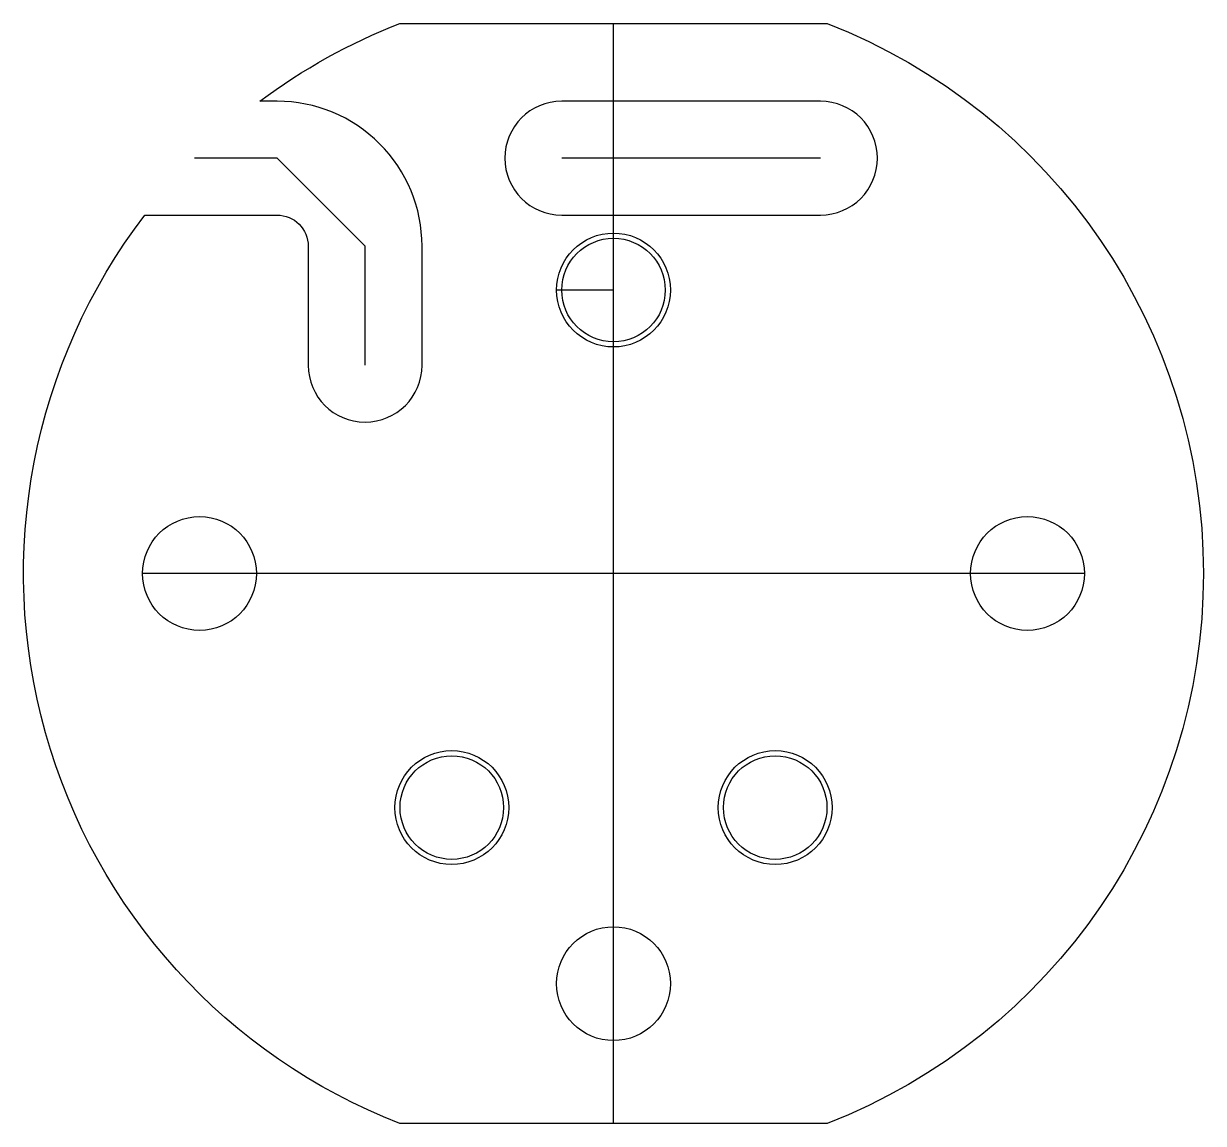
# Model space of a CAD drawing. Header units: millimetres. Extents: x -11.4 to 11.4, y -10.6 to 10.6.
import ezdxf

# ---------------------------------------------------------------- set-up
doc = ezdxf.new("R2010")
doc.units = ezdxf.units.MM
doc.layers.get('0').update_dxf_attribs({"linetype": 'CONTINUOUS'})

msp = doc.modelspace()

# ---------------------------------------------------------------- linework, layer by layer
for p, q in [((0, -10.625), (0, 10.625)), ((-6.5, 8.025), (-8.097, 8.025)), ((-4.8, 6.325), (-6.5, 8.025)), ((4, 8.025), (-1, 8.025)), ((-4.8, 4.025), (-4.8, 6.325)), ((0, 5.477), (-1.1, 5.477)), ((9.1, 0), (-9.1, 0)), ((6.9, 0), (-6.9, 0))]:
    msp.add_line(p, q)
for points in [[(4.132, -10.625), (-4.132, -10.625, -0.499439), (-9.056, 6.925), (-6.5, 6.925, -0.414214), (-5.9, 6.325), (-5.9, 4.025, 1), (-3.7, 4.025), (-3.7, 6.325, 0.414214), (-6.5, 9.125), (-6.833, 9.125, -0.068083), (-4.132, 10.625), (4.132, 10.625, -0.684093)], [(4, 9.125), (-1, 9.125, 1), (-1, 6.925), (4, 6.925, 1)]]:
    msp.add_lwpolyline(points, format="xyb", close=True)
for centre, radius in [((0, 5.477), 1.1), ((0, 5.477), 1), ((-8, 0), 1.1), ((8, 0), 1.1), ((-3.125, -4.523), 1.1), ((-3.125, -4.523), 1), ((3.125, -4.523), 1.1), ((3.125, -4.523), 1), ((0, -7.925), 1.1)]:
    msp.add_circle(centre, radius)

doc.saveas('drawing.dxf')
